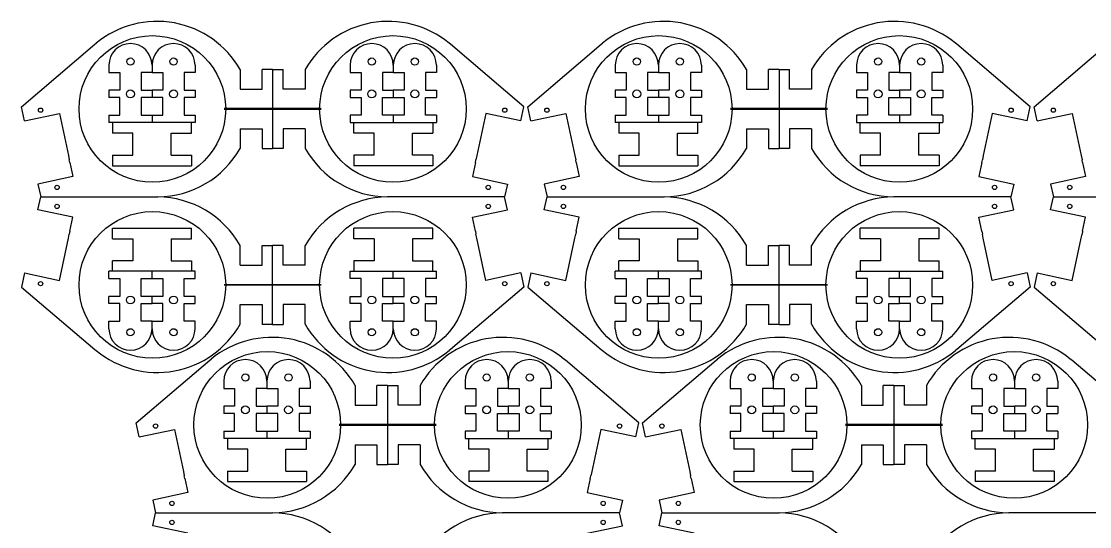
# Model space of a CAD drawing. Extents: x 0.2 to 23.7, y 0.2 to 17.8.
# Drawn here: x 0.15 to 15.02, y 10.81 to 17.84 of the extents above; entities that cross this region are included whole.
import ezdxf

# ---------------------------------------------------------------- set-up
doc = ezdxf.new("R2010")
doc.units = 0
doc.layers.add('20', color=253, linetype='CONTINUOUS')

msp = doc.modelspace()

# ---------------------------------------------------------------- linework, layer by layer
at = {"layer": '20'}
for p, q in [((0.151129, 16.65486), (1.175, 17.525)), ((1.175, 17.525), (1.1938, 17.5408)), ((6.125, 17.525), (6.1062, 17.5408)), ((7.148871, 16.65486), (6.125, 17.525)), ((7.201129, 16.65486), (8.225, 17.525)), ((8.225, 17.525), (8.2438, 17.5408)), ((13.175, 17.525), (13.1562, 17.5408)), ((14.198871, 16.65486), (13.175, 17.525)), ((14.251129, 16.65486), (15.275, 17.525)), ((1.37, 17.235), (1.37, 17.132)), ((1.37, 17.132), (1.52, 17.132)), ((1.52, 17.132), (1.52, 16.885)), ((1.97, 17.132), (1.82, 17.132)), ((1.82, 17.132), (1.82, 16.885)), ((1.97, 17.235), (1.97, 17.132)), ((1.97, 17.132), (2.12, 17.132)), ((2.12, 17.132), (2.12, 16.885)), ((2.57, 17.132), (2.42, 17.132)), ((2.42, 17.132), (2.42, 16.885)), ((2.57, 17.235), (2.57, 17.132)), ((3.198, 17.174), (3.198, 16.9)), ((3.65, 17.175), (3.502, 17.175)), ((3.502, 16.9), (3.502, 17.175)), ((3.65, 17.175), (3.65, 16.075)), ((3.65, 17.175), (3.798, 17.175)), ((3.798, 16.9), (3.798, 17.175)), ((4.102, 17.174), (4.102, 16.9)), ((4.73, 17.235), (4.73, 17.132)), ((4.73, 17.132), (4.88, 17.132)), ((4.88, 17.132), (4.88, 16.885)), ((5.33, 17.132), (5.18, 17.132)), ((5.18, 17.132), (5.18, 16.885)), ((5.33, 17.235), (5.33, 17.132)), ((5.33, 17.132), (5.48, 17.132)), ((5.48, 17.132), (5.48, 16.885)), ((5.93, 17.132), (5.78, 17.132)), ((5.78, 17.132), (5.78, 16.885)), ((5.93, 17.235), (5.93, 17.132)), ((8.42, 17.235), (8.42, 17.132)), ((8.42, 17.132), (8.57, 17.132)), ((8.57, 17.132), (8.57, 16.885)), ((9.02, 17.132), (8.87, 17.132)), ((8.87, 17.132), (8.87, 16.885)), ((9.02, 17.235), (9.02, 17.132)), ((9.02, 17.132), (9.17, 17.132)), ((9.17, 17.132), (9.17, 16.885)), ((9.62, 17.132), (9.47, 17.132)), ((9.47, 17.132), (9.47, 16.885)), ((9.62, 17.235), (9.62, 17.132)), ((10.248, 17.174), (10.248, 16.9)), ((10.7, 17.175), (10.552, 17.175)), ((10.552, 16.9), (10.552, 17.175)), ((10.7, 17.175), (10.7, 16.075)), ((10.7, 17.175), (10.848, 17.175)), ((10.848, 16.9), (10.848, 17.175)), ((11.152, 17.174), (11.152, 16.9)), ((11.78, 17.235), (11.78, 17.132)), ((11.78, 17.132), (11.93, 17.132)), ((11.93, 17.132), (11.93, 16.885)), ((12.38, 17.132), (12.23, 17.132)), ((12.23, 17.132), (12.23, 16.885)), ((12.38, 17.235), (12.38, 17.132)), ((12.38, 17.132), (12.53, 17.132)), ((12.53, 17.132), (12.53, 16.885)), ((12.98, 17.132), (12.83, 17.132)), ((12.83, 17.132), (12.83, 16.885)), ((12.98, 17.235), (12.98, 17.132)), ((1.37, 16.885), (1.37, 16.785)), ((1.52, 16.885), (1.37, 16.885)), ((1.82, 16.885), (1.97, 16.885)), ((1.97, 16.885), (1.97, 16.785)), ((2.12, 16.885), (1.97, 16.885)), ((2.42, 16.885), (2.57, 16.885)), ((2.57, 16.885), (2.57, 16.785)), ((3.198, 16.9), (3.502, 16.9)), ((4.102, 16.9), (3.798, 16.9)), ((4.73, 16.885), (4.73, 16.785)), ((4.88, 16.885), (4.73, 16.885)), ((5.18, 16.885), (5.33, 16.885)), ((5.33, 16.885), (5.33, 16.785)), ((5.48, 16.885), (5.33, 16.885)), ((5.78, 16.885), (5.93, 16.885)), ((5.93, 16.885), (5.93, 16.785)), ((8.42, 16.885), (8.42, 16.785)), ((8.57, 16.885), (8.42, 16.885)), ((8.87, 16.885), (9.02, 16.885)), ((9.02, 16.885), (9.02, 16.785)), ((9.17, 16.885), (9.02, 16.885)), ((9.47, 16.885), (9.62, 16.885)), ((9.62, 16.885), (9.62, 16.785)), ((10.248, 16.9), (10.552, 16.9)), ((11.152, 16.9), (10.848, 16.9)), ((11.78, 16.885), (11.78, 16.785)), ((11.93, 16.885), (11.78, 16.885)), ((12.23, 16.885), (12.38, 16.885)), ((12.38, 16.885), (12.38, 16.785)), ((12.53, 16.885), (12.38, 16.885)), ((12.83, 16.885), (12.98, 16.885)), ((12.98, 16.885), (12.98, 16.785)), ((1.52, 16.785), (1.37, 16.785)), ((1.52, 16.538), (1.52, 16.785)), ((1.97, 16.785), (1.82, 16.785)), ((1.82, 16.785), (1.82, 16.538)), ((2.12, 16.785), (1.97, 16.785)), ((2.12, 16.538), (2.12, 16.785)), ((2.57, 16.785), (2.42, 16.785)), ((2.42, 16.785), (2.42, 16.538)), ((4.73, 16.785), (4.88, 16.785)), ((4.88, 16.785), (4.88, 16.538)), ((5.18, 16.538), (5.18, 16.785)), ((5.18, 16.785), (5.33, 16.785)), ((5.33, 16.785), (5.48, 16.785)), ((5.48, 16.785), (5.48, 16.538)), ((5.78, 16.538), (5.78, 16.785)), ((5.78, 16.785), (5.93, 16.785)), ((8.57, 16.785), (8.42, 16.785)), ((8.57, 16.538), (8.57, 16.785)), ((9.02, 16.785), (8.87, 16.785)), ((8.87, 16.785), (8.87, 16.538)), ((9.17, 16.785), (9.02, 16.785)), ((9.17, 16.538), (9.17, 16.785)), ((9.62, 16.785), (9.47, 16.785)), ((9.47, 16.785), (9.47, 16.538)), ((11.78, 16.785), (11.93, 16.785)), ((11.93, 16.785), (11.93, 16.538)), ((12.23, 16.538), (12.23, 16.785)), ((12.23, 16.785), (12.38, 16.785)), ((12.38, 16.785), (12.53, 16.785)), ((12.53, 16.785), (12.53, 16.538)), ((12.83, 16.538), (12.83, 16.785)), ((12.83, 16.785), (12.98, 16.785)), ((0.192711, 16.459231), (0.151129, 16.65486)), ((0.192711, 16.459231), (0.681785, 16.563187)), ((0.681785, 16.563187), (0.806532, 15.976298)), ((1.37, 16.538), (1.37, 16.435)), ((1.37, 16.538), (1.52, 16.538)), ((1.82, 16.538), (1.97, 16.538)), ((1.97, 16.538), (1.97, 16.435)), ((1.97, 16.538), (2.12, 16.538)), ((2.42, 16.538), (2.57, 16.538)), ((2.57, 16.538), (2.57, 16.435)), ((4.325, 16.63), (2.975, 16.63)), ((2.975, 16.62), (4.325, 16.62)), ((4.73, 16.538), (4.73, 16.435)), ((4.88, 16.538), (4.73, 16.538)), ((5.33, 16.538), (5.18, 16.538)), ((5.33, 16.538), (5.33, 16.435)), ((5.48, 16.538), (5.33, 16.538)), ((5.93, 16.538), (5.78, 16.538)), ((5.93, 16.538), (5.93, 16.435)), ((6.618215, 16.563187), (6.493468, 15.976298)), ((7.107289, 16.459231), (6.618215, 16.563187)), ((7.107289, 16.459231), (7.148871, 16.65486)), ((7.242711, 16.459231), (7.201129, 16.65486)), ((7.242711, 16.459231), (7.731785, 16.563187)), ((7.731785, 16.563187), (7.856532, 15.976298)), ((8.42, 16.538), (8.42, 16.435)), ((8.42, 16.538), (8.57, 16.538)), ((8.87, 16.538), (9.02, 16.538)), ((9.02, 16.538), (9.02, 16.435)), ((9.02, 16.538), (9.17, 16.538)), ((9.47, 16.538), (9.62, 16.538)), ((9.62, 16.538), (9.62, 16.435)), ((11.375, 16.63), (10.025, 16.63)), ((10.025, 16.62), (11.375, 16.62)), ((11.78, 16.538), (11.78, 16.435)), ((11.93, 16.538), (11.78, 16.538)), ((12.38, 16.538), (12.23, 16.538)), ((12.38, 16.538), (12.38, 16.435)), ((12.53, 16.538), (12.38, 16.538)), ((12.98, 16.538), (12.83, 16.538)), ((12.98, 16.538), (12.98, 16.435)), ((13.668215, 16.563187), (13.543468, 15.976298)), ((14.157289, 16.459231), (13.668215, 16.563187)), ((14.157289, 16.459231), (14.198871, 16.65486)), ((14.292711, 16.459231), (14.251129, 16.65486)), ((14.292711, 16.459231), (14.781785, 16.563187)), ((14.781785, 16.563187), (14.906532, 15.976298)), ((1.97, 16.435), (1.37, 16.435)), ((1.42, 16.435), (1.42, 16.288)), ((2.57, 16.435), (1.97, 16.435)), ((2.52, 16.288), (2.52, 16.435)), ((4.73, 16.435), (5.33, 16.435)), ((4.78, 16.288), (4.78, 16.435)), ((5.33, 16.435), (5.93, 16.435)), ((5.88, 16.435), (5.88, 16.288)), ((9.02, 16.435), (8.42, 16.435)), ((8.47, 16.435), (8.47, 16.288)), ((9.62, 16.435), (9.02, 16.435)), ((9.57, 16.288), (9.57, 16.435)), ((11.78, 16.435), (12.38, 16.435)), ((11.83, 16.288), (11.83, 16.435)), ((12.38, 16.435), (12.98, 16.435)), ((12.93, 16.435), (12.93, 16.288)), ((1.705, 16.288), (1.42, 16.288)), ((1.705, 15.982), (1.705, 16.288)), ((2.235, 15.982), (2.235, 16.288)), ((2.235, 16.288), (2.52, 16.288)), ((3.198, 16.35), (3.502, 16.35)), ((3.198, 16.35), (3.198, 16.076)), ((3.502, 16.35), (3.502, 16.075)), ((4.102, 16.35), (3.798, 16.35)), ((3.798, 16.35), (3.798, 16.075)), ((4.102, 16.35), (4.102, 16.076)), ((5.065, 16.288), (4.78, 16.288)), ((5.065, 15.982), (5.065, 16.288)), ((5.595, 15.982), (5.595, 16.288)), ((5.595, 16.288), (5.88, 16.288)), ((8.755, 16.288), (8.47, 16.288)), ((8.755, 15.982), (8.755, 16.288)), ((9.285, 15.982), (9.285, 16.288)), ((9.285, 16.288), (9.57, 16.288)), ((10.248, 16.35), (10.552, 16.35)), ((10.248, 16.35), (10.248, 16.076)), ((10.552, 16.35), (10.552, 16.075)), ((11.152, 16.35), (10.848, 16.35)), ((10.848, 16.35), (10.848, 16.075)), ((11.152, 16.35), (11.152, 16.076)), ((12.115, 16.288), (11.83, 16.288)), ((12.115, 15.982), (12.115, 16.288)), ((12.645, 15.982), (12.645, 16.288)), ((12.645, 16.288), (12.93, 16.288)), ((3.502, 16.075), (3.65, 16.075)), ((3.798, 16.075), (3.65, 16.075)), ((10.552, 16.075), (10.7, 16.075)), ((10.848, 16.075), (10.7, 16.075)), ((0.806532, 15.976298), (0.8189, 15.9175)), ((0.827324, 15.878483), (0.8189, 15.9175)), ((1.42, 15.982), (1.705, 15.982)), ((1.42, 15.982), (1.42, 15.835)), ((2.235, 15.982), (2.52, 15.982)), ((2.52, 15.982), (2.52, 15.835)), ((5.065, 15.982), (4.78, 15.982)), ((4.78, 15.982), (4.78, 15.835)), ((5.88, 15.982), (5.595, 15.982)), ((5.88, 15.982), (5.88, 15.835)), ((6.472676, 15.878483), (6.4811, 15.9175)), ((6.493468, 15.976298), (6.4811, 15.9175)), ((7.856532, 15.976298), (7.8689, 15.9175)), ((7.877324, 15.878483), (7.8689, 15.9175)), ((8.47, 15.982), (8.755, 15.982)), ((8.47, 15.982), (8.47, 15.835)), ((9.285, 15.982), (9.57, 15.982)), ((9.57, 15.982), (9.57, 15.835)), ((12.115, 15.982), (11.83, 15.982)), ((11.83, 15.982), (11.83, 15.835)), ((12.93, 15.982), (12.645, 15.982)), ((12.93, 15.982), (12.93, 15.835)), ((13.522676, 15.878483), (13.5311, 15.9175)), ((13.543468, 15.976298), (13.5311, 15.9175)), ((14.906532, 15.976298), (14.9189, 15.9175)), ((14.927324, 15.878483), (14.9189, 15.9175)), ((0.827324, 15.878483), (0.868906, 15.682854)), ((1.42, 15.835), (2.52, 15.835)), ((5.88, 15.835), (4.78, 15.835)), ((6.472676, 15.878483), (6.431094, 15.682854)), ((7.877324, 15.878483), (7.918906, 15.682854)), ((8.47, 15.835), (9.57, 15.835)), ((12.93, 15.835), (11.83, 15.835)), ((13.522676, 15.878483), (13.481094, 15.682854)), ((14.927324, 15.878483), (14.968906, 15.682854)), ((0.868906, 15.682854), (0.379832, 15.578898)), ((6.431094, 15.682854), (6.920168, 15.578898)), ((7.918906, 15.682854), (7.429832, 15.578898)), ((13.481094, 15.682854), (13.970168, 15.578898)), ((14.968906, 15.682854), (14.479832, 15.578898)), ((0.379832, 15.578898), (0.42, 15.4)), ((6.920168, 15.578898), (6.88, 15.4)), ((7.429832, 15.578898), (7.47, 15.4)), ((13.970168, 15.578898), (13.93, 15.4)), ((14.479832, 15.578898), (14.52, 15.4)), ((0.379832, 15.221102), (0.42, 15.4)), ((0.42, 15.4), (2.05, 15.4)), ((6.88, 15.4), (5.25, 15.4)), ((6.920168, 15.221102), (6.88, 15.4)), ((7.429832, 15.221102), (7.47, 15.4)), ((7.47, 15.4), (9.1, 15.4)), ((13.93, 15.4), (12.3, 15.4)), ((13.970168, 15.221102), (13.93, 15.4)), ((14.479832, 15.221102), (14.52, 15.4)), ((14.52, 15.4), (16.15, 15.4)), ((0.868906, 15.117146), (0.379832, 15.221102)), ((6.431094, 15.117146), (6.920168, 15.221102)), ((7.918906, 15.117146), (7.429832, 15.221102)), ((13.481094, 15.117146), (13.970168, 15.221102)), ((14.968906, 15.117146), (14.479832, 15.221102)), ((0.827324, 14.921517), (0.868906, 15.117146)), ((6.472676, 14.921517), (6.431094, 15.117146)), ((7.877324, 14.921517), (7.918906, 15.117146)), ((13.522676, 14.921517), (13.481094, 15.117146)), ((14.927324, 14.921517), (14.968906, 15.117146)), ((0.806532, 14.823702), (0.8189, 14.8825)), ((0.827324, 14.921517), (0.8189, 14.8825)), ((1.42, 14.818), (1.42, 14.965)), ((1.42, 14.965), (2.52, 14.965)), ((2.52, 14.818), (2.52, 14.965)), ((4.78, 14.818), (4.78, 14.965)), ((5.88, 14.965), (4.78, 14.965)), ((5.88, 14.818), (5.88, 14.965)), ((6.472676, 14.921517), (6.4811, 14.8825)), ((6.493468, 14.823702), (6.4811, 14.8825)), ((7.856532, 14.823702), (7.8689, 14.8825)), ((7.877324, 14.921517), (7.8689, 14.8825)), ((8.47, 14.818), (8.47, 14.965)), ((8.47, 14.965), (9.57, 14.965)), ((9.57, 14.818), (9.57, 14.965)), ((11.83, 14.818), (11.83, 14.965)), ((12.93, 14.965), (11.83, 14.965)), ((12.93, 14.818), (12.93, 14.965)), ((13.522676, 14.921517), (13.5311, 14.8825)), ((13.543468, 14.823702), (13.5311, 14.8825)), ((14.906532, 14.823702), (14.9189, 14.8825)), ((14.927324, 14.921517), (14.9189, 14.8825)), ((0.681785, 14.236813), (0.806532, 14.823702)), ((1.42, 14.818), (1.705, 14.818)), ((1.705, 14.818), (1.705, 14.512)), ((2.235, 14.818), (2.235, 14.512)), ((2.235, 14.818), (2.52, 14.818)), ((5.065, 14.818), (4.78, 14.818)), ((5.065, 14.818), (5.065, 14.512)), ((5.88, 14.818), (5.595, 14.818)), ((5.595, 14.818), (5.595, 14.512)), ((6.618215, 14.236813), (6.493468, 14.823702)), ((7.731785, 14.236813), (7.856532, 14.823702)), ((8.47, 14.818), (8.755, 14.818)), ((8.755, 14.818), (8.755, 14.512)), ((9.285, 14.818), (9.285, 14.512)), ((9.285, 14.818), (9.57, 14.818)), ((12.115, 14.818), (11.83, 14.818)), ((12.115, 14.818), (12.115, 14.512)), ((12.93, 14.818), (12.645, 14.818)), ((12.645, 14.818), (12.645, 14.512)), ((13.668215, 14.236813), (13.543468, 14.823702)), ((14.781785, 14.236813), (14.906532, 14.823702)), ((3.198, 14.45), (3.198, 14.724)), ((3.502, 14.725), (3.65, 14.725)), ((3.502, 14.45), (3.502, 14.725)), ((3.65, 13.625), (3.65, 14.725)), ((3.798, 14.725), (3.65, 14.725)), ((3.798, 14.45), (3.798, 14.725)), ((4.102, 14.45), (4.102, 14.724)), ((10.248, 14.45), (10.248, 14.724)), ((10.552, 14.725), (10.7, 14.725)), ((10.552, 14.45), (10.552, 14.725)), ((10.7, 13.625), (10.7, 14.725)), ((10.848, 14.725), (10.7, 14.725)), ((10.848, 14.45), (10.848, 14.725)), ((11.152, 14.45), (11.152, 14.724)), ((1.42, 14.365), (1.42, 14.512)), ((1.705, 14.512), (1.42, 14.512)), ((2.235, 14.512), (2.52, 14.512)), ((2.52, 14.512), (2.52, 14.365)), ((3.198, 14.45), (3.502, 14.45)), ((4.102, 14.45), (3.798, 14.45)), ((4.78, 14.512), (4.78, 14.365)), ((5.065, 14.512), (4.78, 14.512)), ((5.595, 14.512), (5.88, 14.512)), ((5.88, 14.365), (5.88, 14.512)), ((8.47, 14.365), (8.47, 14.512)), ((8.755, 14.512), (8.47, 14.512)), ((9.285, 14.512), (9.57, 14.512)), ((9.57, 14.512), (9.57, 14.365)), ((10.248, 14.45), (10.552, 14.45)), ((11.152, 14.45), (10.848, 14.45)), ((11.83, 14.512), (11.83, 14.365)), ((12.115, 14.512), (11.83, 14.512)), ((12.645, 14.512), (12.93, 14.512)), ((12.93, 14.365), (12.93, 14.512)), ((0.192711, 14.340769), (0.151129, 14.14514)), ((0.192711, 14.340769), (0.681785, 14.236813)), ((1.97, 14.365), (1.37, 14.365)), ((1.37, 14.262), (1.37, 14.365)), ((1.97, 14.262), (1.97, 14.365)), ((2.57, 14.365), (1.97, 14.365)), ((2.57, 14.262), (2.57, 14.365)), ((4.73, 14.365), (5.33, 14.365)), ((4.73, 14.262), (4.73, 14.365)), ((5.33, 14.365), (5.93, 14.365)), ((5.33, 14.262), (5.33, 14.365)), ((5.93, 14.262), (5.93, 14.365)), ((7.107289, 14.340769), (6.618215, 14.236813)), ((7.107289, 14.340769), (7.148871, 14.14514)), ((7.242711, 14.340769), (7.201129, 14.14514)), ((7.242711, 14.340769), (7.731785, 14.236813)), ((9.02, 14.365), (8.42, 14.365)), ((8.42, 14.262), (8.42, 14.365)), ((9.02, 14.262), (9.02, 14.365)), ((9.62, 14.365), (9.02, 14.365)), ((9.62, 14.262), (9.62, 14.365)), ((11.78, 14.365), (12.38, 14.365)), ((11.78, 14.262), (11.78, 14.365)), ((12.38, 14.365), (12.98, 14.365)), ((12.38, 14.262), (12.38, 14.365)), ((12.98, 14.262), (12.98, 14.365)), ((14.157289, 14.340769), (13.668215, 14.236813)), ((14.157289, 14.340769), (14.198871, 14.14514)), ((14.292711, 14.340769), (14.251129, 14.14514)), ((14.292711, 14.340769), (14.781785, 14.236813)), ((0.151129, 14.14514), (1.175, 13.275)), ((1.37, 14.262), (1.52, 14.262)), ((1.52, 14.262), (1.52, 14.015)), ((1.82, 14.015), (1.82, 14.262)), ((1.82, 14.262), (1.97, 14.262)), ((1.97, 14.262), (2.12, 14.262)), ((2.12, 14.262), (2.12, 14.015)), ((2.42, 14.015), (2.42, 14.262)), ((2.42, 14.262), (2.57, 14.262)), ((2.975, 14.18), (4.325, 14.18)), ((4.325, 14.17), (2.975, 14.17)), ((4.88, 14.262), (4.73, 14.262)), ((4.88, 14.015), (4.88, 14.262)), ((5.33, 14.262), (5.18, 14.262)), ((5.18, 14.262), (5.18, 14.015)), ((5.48, 14.262), (5.33, 14.262)), ((5.48, 14.015), (5.48, 14.262)), ((5.93, 14.262), (5.78, 14.262)), ((5.78, 14.262), (5.78, 14.015)), ((7.148871, 14.14514), (6.125, 13.275)), ((7.201129, 14.14514), (8.225, 13.275)), ((8.42, 14.262), (8.57, 14.262)), ((8.57, 14.262), (8.57, 14.015)), ((8.87, 14.015), (8.87, 14.262)), ((8.87, 14.262), (9.02, 14.262)), ((9.02, 14.262), (9.17, 14.262)), ((9.17, 14.262), (9.17, 14.015)), ((9.47, 14.015), (9.47, 14.262)), ((9.47, 14.262), (9.62, 14.262)), ((10.025, 14.18), (11.375, 14.18)), ((11.375, 14.17), (10.025, 14.17)), ((11.93, 14.262), (11.78, 14.262)), ((11.93, 14.015), (11.93, 14.262)), ((12.38, 14.262), (12.23, 14.262)), ((12.23, 14.262), (12.23, 14.015)), ((12.53, 14.262), (12.38, 14.262)), ((12.53, 14.015), (12.53, 14.262)), ((12.98, 14.262), (12.83, 14.262)), ((12.83, 14.262), (12.83, 14.015)), ((14.198871, 14.14514), (13.175, 13.275)), ((14.251129, 14.14514), (15.275, 13.275)), ((1.37, 13.915), (1.37, 14.015)), ((1.52, 14.015), (1.37, 14.015)), ((1.97, 14.015), (1.82, 14.015)), ((1.97, 13.915), (1.97, 14.015)), ((2.12, 14.015), (1.97, 14.015)), ((2.57, 14.015), (2.42, 14.015)), ((2.57, 13.915), (2.57, 14.015)), ((4.73, 13.915), (4.73, 14.015)), ((4.73, 14.015), (4.88, 14.015)), ((5.18, 14.015), (5.33, 14.015)), ((5.33, 13.915), (5.33, 14.015)), ((5.33, 14.015), (5.48, 14.015)), ((5.78, 14.015), (5.93, 14.015)), ((5.93, 13.915), (5.93, 14.015)), ((8.42, 13.915), (8.42, 14.015)), ((8.57, 14.015), (8.42, 14.015)), ((9.02, 14.015), (8.87, 14.015)), ((9.02, 13.915), (9.02, 14.015)), ((9.17, 14.015), (9.02, 14.015)), ((9.62, 14.015), (9.47, 14.015)), ((9.62, 13.915), (9.62, 14.015)), ((11.78, 13.915), (11.78, 14.015)), ((11.78, 14.015), (11.93, 14.015)), ((12.23, 14.015), (12.38, 14.015)), ((12.38, 13.915), (12.38, 14.015)), ((12.38, 14.015), (12.53, 14.015)), ((12.83, 14.015), (12.98, 14.015)), ((12.98, 13.915), (12.98, 14.015)), ((1.52, 13.915), (1.37, 13.915)), ((1.52, 13.668), (1.52, 13.915)), ((1.82, 13.668), (1.82, 13.915)), ((1.82, 13.915), (1.97, 13.915)), ((2.12, 13.915), (1.97, 13.915)), ((2.12, 13.668), (2.12, 13.915)), ((2.42, 13.668), (2.42, 13.915)), ((2.42, 13.915), (2.57, 13.915)), ((3.198, 13.626), (3.198, 13.9)), ((3.198, 13.9), (3.502, 13.9)), ((3.502, 13.9), (3.502, 13.625)), ((4.102, 13.9), (3.798, 13.9)), ((3.798, 13.9), (3.798, 13.625)), ((4.102, 13.626), (4.102, 13.9)), ((4.88, 13.915), (4.73, 13.915)), ((4.88, 13.668), (4.88, 13.915)), ((5.18, 13.668), (5.18, 13.915)), ((5.18, 13.915), (5.33, 13.915)), ((5.48, 13.915), (5.33, 13.915)), ((5.48, 13.668), (5.48, 13.915)), ((5.78, 13.668), (5.78, 13.915)), ((5.78, 13.915), (5.93, 13.915)), ((8.57, 13.915), (8.42, 13.915)), ((8.57, 13.668), (8.57, 13.915)), ((8.87, 13.668), (8.87, 13.915)), ((8.87, 13.915), (9.02, 13.915)), ((9.17, 13.915), (9.02, 13.915)), ((9.17, 13.668), (9.17, 13.915)), ((9.47, 13.668), (9.47, 13.915)), ((9.47, 13.915), (9.62, 13.915)), ((10.248, 13.626), (10.248, 13.9)), ((10.248, 13.9), (10.552, 13.9)), ((10.552, 13.9), (10.552, 13.625)), ((11.152, 13.9), (10.848, 13.9)), ((10.848, 13.9), (10.848, 13.625)), ((11.152, 13.626), (11.152, 13.9)), ((11.93, 13.915), (11.78, 13.915)), ((11.93, 13.668), (11.93, 13.915)), ((12.23, 13.668), (12.23, 13.915)), ((12.23, 13.915), (12.38, 13.915)), ((12.53, 13.915), (12.38, 13.915)), ((12.53, 13.668), (12.53, 13.915)), ((12.83, 13.668), (12.83, 13.915)), ((12.83, 13.915), (12.98, 13.915)), ((1.37, 13.565), (1.37, 13.668)), ((1.37, 13.668), (1.52, 13.668)), ((1.97, 13.668), (1.82, 13.668)), ((1.97, 13.565), (1.97, 13.668)), ((1.97, 13.668), (2.12, 13.668)), ((2.57, 13.668), (2.42, 13.668)), ((2.57, 13.565), (2.57, 13.668)), ((3.65, 13.625), (3.502, 13.625)), ((3.65, 13.625), (3.798, 13.625)), ((4.73, 13.565), (4.73, 13.668)), ((4.73, 13.668), (4.88, 13.668)), ((5.33, 13.668), (5.18, 13.668)), ((5.33, 13.565), (5.33, 13.668)), ((5.33, 13.668), (5.48, 13.668)), ((5.93, 13.668), (5.78, 13.668)), ((5.93, 13.565), (5.93, 13.668)), ((8.42, 13.565), (8.42, 13.668)), ((8.42, 13.668), (8.57, 13.668)), ((9.02, 13.668), (8.87, 13.668)), ((9.02, 13.565), (9.02, 13.668)), ((9.02, 13.668), (9.17, 13.668)), ((9.62, 13.668), (9.47, 13.668)), ((9.62, 13.565), (9.62, 13.668)), ((10.7, 13.625), (10.552, 13.625)), ((10.7, 13.625), (10.848, 13.625)), ((11.78, 13.565), (11.78, 13.668)), ((11.78, 13.668), (11.93, 13.668)), ((12.38, 13.668), (12.23, 13.668)), ((12.38, 13.565), (12.38, 13.668)), ((12.38, 13.668), (12.53, 13.668)), ((12.98, 13.668), (12.83, 13.668)), ((12.98, 13.565), (12.98, 13.668)), ((1.175, 13.275), (1.1938, 13.2592)), ((6.125, 13.275), (6.1062, 13.2592)), ((8.225, 13.275), (8.2438, 13.2592)), ((13.175, 13.275), (13.1562, 13.2592)), ((1.751129, 12.25486), (2.775, 13.125)), ((2.775, 13.125), (2.7938, 13.1408)), ((7.725, 13.125), (7.7062, 13.1408)), ((8.748871, 12.25486), (7.725, 13.125)), ((8.801129, 12.25486), (9.825, 13.125)), ((9.825, 13.125), (9.8438, 13.1408)), ((14.775, 13.125), (14.7562, 13.1408)), ((15.798871, 12.25486), (14.775, 13.125)), ((2.97, 12.835), (2.97, 12.732)), ((3.57, 12.835), (3.57, 12.732)), ((4.17, 12.835), (4.17, 12.732)), ((6.33, 12.835), (6.33, 12.732)), ((6.93, 12.835), (6.93, 12.732)), ((7.53, 12.835), (7.53, 12.732)), ((10.02, 12.835), (10.02, 12.732)), ((10.62, 12.835), (10.62, 12.732)), ((11.22, 12.835), (11.22, 12.732)), ((13.38, 12.835), (13.38, 12.732)), ((13.98, 12.835), (13.98, 12.732)), ((14.58, 12.835), (14.58, 12.732)), ((2.97, 12.732), (3.12, 12.732)), ((3.12, 12.732), (3.12, 12.485)), ((3.57, 12.732), (3.42, 12.732)), ((3.42, 12.732), (3.42, 12.485)), ((3.57, 12.732), (3.72, 12.732)), ((3.72, 12.732), (3.72, 12.485)), ((4.17, 12.732), (4.02, 12.732)), ((4.02, 12.732), (4.02, 12.485)), ((4.798, 12.774), (4.798, 12.5)), ((5.25, 12.775), (5.102, 12.775)), ((5.102, 12.5), (5.102, 12.775)), ((5.25, 12.775), (5.25, 11.675)), ((5.25, 12.775), (5.398, 12.775)), ((5.398, 12.5), (5.398, 12.775)), ((5.702, 12.774), (5.702, 12.5)), ((6.33, 12.732), (6.48, 12.732)), ((6.48, 12.732), (6.48, 12.485)), ((6.93, 12.732), (6.78, 12.732)), ((6.78, 12.732), (6.78, 12.485)), ((6.93, 12.732), (7.08, 12.732)), ((7.08, 12.732), (7.08, 12.485)), ((7.53, 12.732), (7.38, 12.732)), ((7.38, 12.732), (7.38, 12.485)), ((10.02, 12.732), (10.17, 12.732)), ((10.17, 12.732), (10.17, 12.485)), ((10.62, 12.732), (10.47, 12.732)), ((10.47, 12.732), (10.47, 12.485)), ((10.62, 12.732), (10.77, 12.732)), ((10.77, 12.732), (10.77, 12.485)), ((11.22, 12.732), (11.07, 12.732)), ((11.07, 12.732), (11.07, 12.485)), ((11.848, 12.774), (11.848, 12.5)), ((12.3, 12.775), (12.152, 12.775)), ((12.152, 12.5), (12.152, 12.775)), ((12.3, 12.775), (12.3, 11.675)), ((12.3, 12.775), (12.448, 12.775)), ((12.448, 12.5), (12.448, 12.775)), ((12.752, 12.774), (12.752, 12.5)), ((13.38, 12.732), (13.53, 12.732)), ((13.53, 12.732), (13.53, 12.485)), ((13.98, 12.732), (13.83, 12.732)), ((13.83, 12.732), (13.83, 12.485)), ((13.98, 12.732), (14.13, 12.732)), ((14.13, 12.732), (14.13, 12.485)), ((14.58, 12.732), (14.43, 12.732)), ((14.43, 12.732), (14.43, 12.485)), ((4.798, 12.5), (5.102, 12.5)), ((5.702, 12.5), (5.398, 12.5)), ((11.848, 12.5), (12.152, 12.5)), ((12.752, 12.5), (12.448, 12.5)), ((2.97, 12.485), (2.97, 12.385)), ((3.12, 12.485), (2.97, 12.485)), ((3.12, 12.385), (2.97, 12.385)), ((3.12, 12.138), (3.12, 12.385)), ((3.42, 12.485), (3.57, 12.485)), ((3.57, 12.385), (3.42, 12.385)), ((3.42, 12.385), (3.42, 12.138)), ((3.57, 12.485), (3.57, 12.385)), ((3.72, 12.485), (3.57, 12.485)), ((3.72, 12.385), (3.57, 12.385)), ((3.72, 12.138), (3.72, 12.385)), ((4.02, 12.485), (4.17, 12.485)), ((4.17, 12.385), (4.02, 12.385)), ((4.02, 12.385), (4.02, 12.138)), ((4.17, 12.485), (4.17, 12.385)), ((6.33, 12.485), (6.33, 12.385)), ((6.48, 12.485), (6.33, 12.485)), ((6.33, 12.385), (6.48, 12.385)), ((6.48, 12.385), (6.48, 12.138)), ((6.78, 12.485), (6.93, 12.485)), ((6.78, 12.138), (6.78, 12.385)), ((6.78, 12.385), (6.93, 12.385)), ((6.93, 12.485), (6.93, 12.385)), ((7.08, 12.485), (6.93, 12.485)), ((6.93, 12.385), (7.08, 12.385)), ((7.08, 12.385), (7.08, 12.138)), ((7.38, 12.485), (7.53, 12.485)), ((7.38, 12.138), (7.38, 12.385)), ((7.38, 12.385), (7.53, 12.385)), ((7.53, 12.485), (7.53, 12.385)), ((10.02, 12.485), (10.02, 12.385)), ((10.17, 12.485), (10.02, 12.485)), ((10.17, 12.385), (10.02, 12.385)), ((10.17, 12.138), (10.17, 12.385)), ((10.47, 12.485), (10.62, 12.485)), ((10.62, 12.385), (10.47, 12.385)), ((10.47, 12.385), (10.47, 12.138)), ((10.62, 12.485), (10.62, 12.385)), ((10.77, 12.485), (10.62, 12.485)), ((10.77, 12.385), (10.62, 12.385)), ((10.77, 12.138), (10.77, 12.385)), ((11.07, 12.485), (11.22, 12.485)), ((11.22, 12.385), (11.07, 12.385)), ((11.07, 12.385), (11.07, 12.138)), ((11.22, 12.485), (11.22, 12.385)), ((13.38, 12.485), (13.38, 12.385)), ((13.53, 12.485), (13.38, 12.485)), ((13.38, 12.385), (13.53, 12.385)), ((13.53, 12.385), (13.53, 12.138)), ((13.83, 12.485), (13.98, 12.485)), ((13.83, 12.138), (13.83, 12.385)), ((13.83, 12.385), (13.98, 12.385)), ((13.98, 12.485), (13.98, 12.385)), ((14.13, 12.485), (13.98, 12.485)), ((13.98, 12.385), (14.13, 12.385)), ((14.13, 12.385), (14.13, 12.138)), ((14.43, 12.485), (14.58, 12.485)), ((14.43, 12.138), (14.43, 12.385)), ((14.43, 12.385), (14.58, 12.385)), ((14.58, 12.485), (14.58, 12.385)), ((1.792711, 12.059231), (1.751129, 12.25486)), ((5.925, 12.23), (4.575, 12.23)), ((4.575, 12.22), (5.925, 12.22)), ((8.707289, 12.059231), (8.748871, 12.25486)), ((8.842711, 12.059231), (8.801129, 12.25486)), ((12.975, 12.23), (11.625, 12.23)), ((11.625, 12.22), (12.975, 12.22)), ((1.792711, 12.059231), (2.281785, 12.163187)), ((2.281785, 12.163187), (2.406532, 11.576298)), ((2.97, 12.138), (2.97, 12.035)), ((2.97, 12.138), (3.12, 12.138)), ((3.42, 12.138), (3.57, 12.138)), ((3.57, 12.138), (3.57, 12.035)), ((3.57, 12.138), (3.72, 12.138)), ((4.02, 12.138), (4.17, 12.138)), ((4.17, 12.138), (4.17, 12.035)), ((6.33, 12.138), (6.33, 12.035)), ((6.48, 12.138), (6.33, 12.138)), ((6.93, 12.138), (6.78, 12.138)), ((6.93, 12.138), (6.93, 12.035)), ((7.08, 12.138), (6.93, 12.138)), ((7.53, 12.138), (7.38, 12.138)), ((7.53, 12.138), (7.53, 12.035)), ((8.218215, 12.163187), (8.093468, 11.576298)), ((8.707289, 12.059231), (8.218215, 12.163187)), ((8.842711, 12.059231), (9.331785, 12.163187)), ((9.331785, 12.163187), (9.456532, 11.576298)), ((10.02, 12.138), (10.02, 12.035)), ((10.02, 12.138), (10.17, 12.138)), ((10.47, 12.138), (10.62, 12.138)), ((10.62, 12.138), (10.62, 12.035)), ((10.62, 12.138), (10.77, 12.138)), ((11.07, 12.138), (11.22, 12.138)), ((11.22, 12.138), (11.22, 12.035)), ((13.38, 12.138), (13.38, 12.035)), ((13.53, 12.138), (13.38, 12.138)), ((13.98, 12.138), (13.83, 12.138)), ((13.98, 12.138), (13.98, 12.035)), ((14.13, 12.138), (13.98, 12.138)), ((14.58, 12.138), (14.43, 12.138)), ((14.58, 12.138), (14.58, 12.035)), ((3.57, 12.035), (2.97, 12.035)), ((3.02, 12.035), (3.02, 11.888)), ((4.17, 12.035), (3.57, 12.035)), ((4.12, 11.888), (4.12, 12.035)), ((4.798, 11.95), (5.102, 11.95)), ((4.798, 11.95), (4.798, 11.676)), ((5.102, 11.95), (5.102, 11.675)), ((5.702, 11.95), (5.398, 11.95)), ((5.398, 11.95), (5.398, 11.675)), ((5.702, 11.95), (5.702, 11.676)), ((6.33, 12.035), (6.93, 12.035)), ((6.38, 11.888), (6.38, 12.035)), ((6.93, 12.035), (7.53, 12.035)), ((7.48, 12.035), (7.48, 11.888)), ((10.62, 12.035), (10.02, 12.035)), ((10.07, 12.035), (10.07, 11.888)), ((11.22, 12.035), (10.62, 12.035)), ((11.17, 11.888), (11.17, 12.035)), ((11.848, 11.95), (12.152, 11.95)), ((11.848, 11.95), (11.848, 11.676)), ((12.152, 11.95), (12.152, 11.675)), ((12.752, 11.95), (12.448, 11.95)), ((12.448, 11.95), (12.448, 11.675)), ((12.752, 11.95), (12.752, 11.676)), ((13.38, 12.035), (13.98, 12.035)), ((13.43, 11.888), (13.43, 12.035)), ((13.98, 12.035), (14.58, 12.035)), ((14.53, 12.035), (14.53, 11.888)), ((3.305, 11.888), (3.02, 11.888)), ((3.305, 11.582), (3.305, 11.888)), ((3.835, 11.582), (3.835, 11.888)), ((3.835, 11.888), (4.12, 11.888)), ((6.665, 11.888), (6.38, 11.888)), ((6.665, 11.582), (6.665, 11.888)), ((7.195, 11.582), (7.195, 11.888)), ((7.195, 11.888), (7.48, 11.888)), ((10.355, 11.888), (10.07, 11.888)), ((10.355, 11.582), (10.355, 11.888)), ((10.885, 11.582), (10.885, 11.888)), ((10.885, 11.888), (11.17, 11.888)), ((13.715, 11.888), (13.43, 11.888)), ((13.715, 11.582), (13.715, 11.888)), ((14.245, 11.582), (14.245, 11.888)), ((14.245, 11.888), (14.53, 11.888)), ((5.102, 11.675), (5.25, 11.675)), ((5.398, 11.675), (5.25, 11.675)), ((12.152, 11.675), (12.3, 11.675)), ((12.448, 11.675), (12.3, 11.675)), ((2.406532, 11.576298), (2.4189, 11.5175)), ((2.427324, 11.478483), (2.4189, 11.5175)), ((2.427324, 11.478483), (2.468906, 11.282854)), ((3.02, 11.582), (3.305, 11.582)), ((3.02, 11.582), (3.02, 11.435)), ((3.835, 11.582), (4.12, 11.582)), ((4.12, 11.582), (4.12, 11.435)), ((6.665, 11.582), (6.38, 11.582)), ((6.38, 11.582), (6.38, 11.435)), ((7.48, 11.582), (7.195, 11.582)), ((7.48, 11.582), (7.48, 11.435)), ((8.072676, 11.478483), (8.031094, 11.282854)), ((8.072676, 11.478483), (8.0811, 11.5175)), ((8.093468, 11.576298), (8.0811, 11.5175)), ((9.456532, 11.576298), (9.4689, 11.5175)), ((9.477324, 11.478483), (9.4689, 11.5175)), ((9.477324, 11.478483), (9.518906, 11.282854)), ((10.07, 11.582), (10.355, 11.582)), ((10.07, 11.582), (10.07, 11.435)), ((10.885, 11.582), (11.17, 11.582)), ((11.17, 11.582), (11.17, 11.435)), ((13.715, 11.582), (13.43, 11.582)), ((13.43, 11.582), (13.43, 11.435)), ((14.53, 11.582), (14.245, 11.582)), ((14.53, 11.582), (14.53, 11.435)), ((3.02, 11.435), (4.12, 11.435)), ((7.48, 11.435), (6.38, 11.435)), ((10.07, 11.435), (11.17, 11.435)), ((14.53, 11.435), (13.43, 11.435)), ((2.468906, 11.282854), (1.979832, 11.178898)), ((1.979832, 11.178898), (2.02, 11)), ((8.031094, 11.282854), (8.520168, 11.178898)), ((8.520168, 11.178898), (8.48, 11)), ((9.518906, 11.282854), (9.029832, 11.178898)), ((9.029832, 11.178898), (9.07, 11)), ((1.979832, 10.821102), (2.02, 11)), ((2.02, 11), (3.65, 11)), ((8.48, 11), (6.85, 11)), ((8.520168, 10.821102), (8.48, 11)), ((9.029832, 10.821102), (9.07, 11)), ((9.07, 11), (10.7, 11)), ((15.53, 11), (13.9, 11)), ((2.468906, 10.717146), (1.979832, 10.821102)), ((8.031094, 10.717146), (8.520168, 10.821102)), ((9.518906, 10.717146), (9.029832, 10.821102))]:
    msp.add_line(p, q, dxfattribs=at)
for centre, radius in [((1.975, 16.625), 1.021), ((5.325, 16.625), 1.021), ((9.025, 16.625), 1.021), ((12.375, 16.625), 1.021), ((1.67, 17.285), 0.05), ((2.27, 17.285), 0.05), ((5.03, 17.285), 0.05), ((5.63, 17.285), 0.05), ((8.72, 17.285), 0.05), ((9.32, 17.285), 0.05), ((12.08, 17.285), 0.05), ((12.68, 17.285), 0.05), ((1.67, 16.835), 0.055), ((2.27, 16.835), 0.055), ((5.03, 16.835), 0.055), ((5.63, 16.835), 0.055), ((8.72, 16.835), 0.055), ((9.32, 16.835), 0.055), ((12.08, 16.835), 0.055), ((12.68, 16.835), 0.055), ((0.419457, 16.608023), 0.03), ((6.880543, 16.608023), 0.03), ((7.469457, 16.608023), 0.03), ((13.930543, 16.608023), 0.03), ((14.519457, 16.608023), 0.03), ((0.64816, 15.532061), 0.03), ((6.65184, 15.532061), 0.03), ((7.69816, 15.532061), 0.03), ((13.70184, 15.532061), 0.03), ((14.74816, 15.532061), 0.03), ((0.64816, 15.267939), 0.03), ((1.975, 14.175), 1.021), ((5.325, 14.175), 1.021), ((6.65184, 15.267939), 0.03), ((7.69816, 15.267939), 0.03), ((9.025, 14.175), 1.021), ((12.375, 14.175), 1.021), ((13.70184, 15.267939), 0.03), ((14.74816, 15.267939), 0.03), ((0.419457, 14.191976), 0.03), ((6.880543, 14.191977), 0.03), ((7.469457, 14.191976), 0.03), ((13.930543, 14.191976), 0.03), ((14.519457, 14.191976), 0.03), ((1.67, 13.965), 0.055), ((2.27, 13.965), 0.055), ((5.03, 13.965), 0.055), ((5.63, 13.965), 0.055), ((8.72, 13.965), 0.055), ((9.32, 13.965), 0.055), ((12.08, 13.965), 0.055), ((12.68, 13.965), 0.055), ((1.67, 13.515), 0.05), ((2.27, 13.515), 0.05), ((5.03, 13.515), 0.05), ((5.63, 13.515), 0.05), ((8.72, 13.515), 0.05), ((9.32, 13.515), 0.05), ((12.08, 13.515), 0.05), ((12.68, 13.515), 0.05), ((3.575, 12.225), 1.021), ((6.925, 12.225), 1.021), ((10.625, 12.225), 1.021), ((13.975, 12.225), 1.021), ((3.27, 12.885), 0.05), ((3.87, 12.885), 0.05), ((6.63, 12.885), 0.05), ((7.23, 12.885), 0.05), ((10.32, 12.885), 0.05), ((10.92, 12.885), 0.05), ((13.68, 12.885), 0.05), ((14.28, 12.885), 0.05), ((3.27, 12.435), 0.055), ((3.87, 12.435), 0.055), ((6.63, 12.435), 0.055), ((7.23, 12.435), 0.055), ((10.32, 12.435), 0.055), ((10.92, 12.435), 0.055), ((13.68, 12.435), 0.055), ((14.28, 12.435), 0.055), ((2.019457, 12.208023), 0.03), ((8.480543, 12.208023), 0.03), ((9.069457, 12.208023), 0.03), ((2.24816, 11.132061), 0.03), ((8.25184, 11.132061), 0.03), ((9.29816, 11.132061), 0.03), ((2.24816, 10.867939), 0.03), ((8.25184, 10.867939), 0.03), ((9.29816, 10.867939), 0.03)]:
    msp.add_circle(centre, radius, dxfattribs=at)
for centre, radius, start, end in [((2.041178, 16.511996), 1.332849, 29.780825, 129.476683), ((5.258822, 16.511996), 1.332849, 50.523317, 150.219175), ((9.091178, 16.511996), 1.332849, 29.780825, 129.476683), ((12.308822, 16.511996), 1.332849, 50.523317, 150.219175), ((1.67, 17.235), 0.3, 90, 180), ((1.67, 17.235), 0.3, 0, 90), ((2.27, 17.235), 0.3, 90, 180), ((2.27, 17.235), 0.3, 0, 90), ((5.03, 17.235), 0.3, 90, 180), ((5.03, 17.235), 0.3, 0, 90), ((5.63, 17.235), 0.3, 90, 180), ((5.63, 17.235), 0.3, 0, 90), ((8.72, 17.235), 0.3, 90, 180), ((8.72, 17.235), 0.3, 0, 90), ((9.32, 17.235), 0.3, 90, 180), ((9.32, 17.235), 0.3, 0, 90), ((12.08, 17.235), 0.3, 90, 180), ((12.08, 17.235), 0.3, 0, 90), ((12.68, 17.235), 0.3, 90, 180), ((12.68, 17.235), 0.3, 0, 90), ((2.035679, 16.737101), 1.337178, 270.613639, 330.369784), ((5.264321, 16.737101), 1.337178, 209.630216, 269.386361), ((9.085679, 16.737101), 1.337178, 270.613639, 330.369784), ((12.314321, 16.737101), 1.337178, 209.630216, 269.386361), ((2.035679, 14.062899), 1.337178, 29.630216, 89.386361), ((5.264321, 14.062899), 1.337178, 90.613639, 150.369784), ((9.085679, 14.062899), 1.337178, 29.630216, 89.386361), ((12.314321, 14.062899), 1.337178, 90.613639, 150.369784), ((2.041178, 14.288004), 1.332849, 230.523317, 330.219175), ((1.67, 13.565), 0.3, 180, 270), ((1.67, 13.565), 0.3, 270, 0), ((2.27, 13.565), 0.3, 180, 270), ((2.27, 13.565), 0.3, 270, 0), ((5.258822, 14.288004), 1.332849, 209.780825, 309.476683), ((5.03, 13.565), 0.3, 180, 270), ((5.03, 13.565), 0.3, 270, 0), ((5.63, 13.565), 0.3, 180, 270), ((5.63, 13.565), 0.3, 270, 0), ((9.091178, 14.288004), 1.332849, 230.523317, 330.219175), ((8.72, 13.565), 0.3, 180, 270), ((8.72, 13.565), 0.3, 270, 0), ((9.32, 13.565), 0.3, 180, 270), ((9.32, 13.565), 0.3, 270, 0), ((12.308822, 14.288004), 1.332849, 209.780825, 309.476683), ((12.08, 13.565), 0.3, 180, 270), ((12.08, 13.565), 0.3, 270, 0), ((12.68, 13.565), 0.3, 180, 270), ((12.68, 13.565), 0.3, 270, 0), ((3.641178, 12.111996), 1.332849, 29.780825, 129.476683), ((6.858822, 12.111996), 1.332849, 50.523317, 150.219175), ((10.691178, 12.111996), 1.332849, 29.780825, 129.476683), ((13.908822, 12.111996), 1.332849, 50.523317, 150.219175), ((3.27, 12.835), 0.3, 90, 180), ((3.27, 12.835), 0.3, 0, 90), ((3.87, 12.835), 0.3, 90, 180), ((3.87, 12.835), 0.3, 0, 90), ((6.63, 12.835), 0.3, 90, 180), ((6.63, 12.835), 0.3, 0, 90), ((7.23, 12.835), 0.3, 90, 180), ((7.23, 12.835), 0.3, 0, 90), ((10.32, 12.835), 0.3, 90, 180), ((10.32, 12.835), 0.3, 0, 90), ((10.92, 12.835), 0.3, 90, 180), ((10.92, 12.835), 0.3, 0, 90), ((13.68, 12.835), 0.3, 90, 180), ((13.68, 12.835), 0.3, 0, 90), ((14.28, 12.835), 0.3, 90, 180), ((14.28, 12.835), 0.3, 0, 90), ((3.635679, 12.337101), 1.337178, 270.613639, 330.369784), ((6.864321, 12.337101), 1.337178, 209.630216, 269.386361), ((10.685679, 12.337101), 1.337178, 270.613639, 330.369784), ((13.914321, 12.337101), 1.337178, 209.630216, 269.386361), ((3.635679, 9.662899), 1.337178, 29.630216, 89.386361), ((6.864321, 9.662899), 1.337178, 90.613639, 150.369784), ((10.685679, 9.662899), 1.337178, 29.630216, 89.386361), ((13.914321, 9.662899), 1.337178, 90.613639, 150.369784)]:
    msp.add_arc(centre, radius, start, end, dxfattribs=at)

doc.saveas('drawing.dxf')
